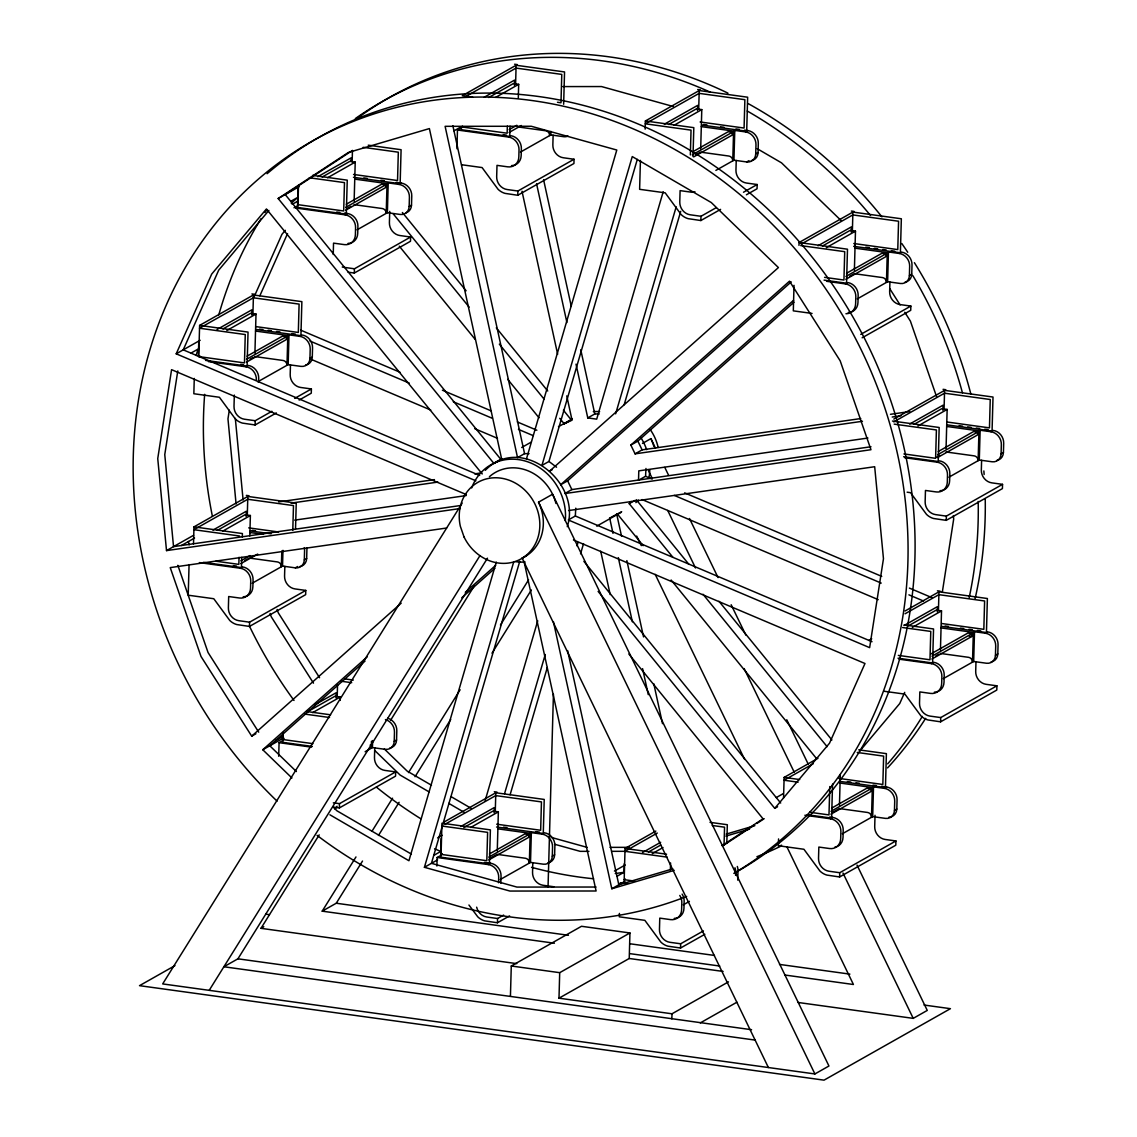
<?xml version="1.0" encoding="UTF-8"?>
<svg xmlns="http://www.w3.org/2000/svg" width="1137" height="1137" viewBox="0 0 1137 1137"><rect width="100%" height="100%" fill="white"/><g stroke="black" fill="none" stroke-linecap="round" stroke-linejoin="round"><path stroke-width="1.5" d="M189.069 564.592L188.216 595.205L213.784 598.73L229.773 620.489A16.145 14.355 60.5 0 0 236.78 624.554L249.472 626.43L305.654 594.665L305.768 590.416L295.009 588.923A11.74 10.432 60.5 0 1 284.563 576.104L284.833 566.382M194.271 378.436L193.844 393.743L219.413 397.268L235.402 419.027A16.145 14.355 60.5 0 0 242.408 423.092L255.086 424.968L276.348 412.944M198.35 356.037L198.79 340.716M193.503 543.884L193.986 526.872L247.823 496.428L296.245 503.108L295.535 528.634M256.095 326.632L298.32 332.459L299.102 304.105L253.366 297.795L199.529 328.238L245.265 334.548L244.469 362.902L198.733 356.592L199.615 325.409L253.452 294.966L301.873 301.646L300.921 335.671L255.953 329.46M234.321 395.065L234.009 406.406A11.74 10.432 60.5 0 0 244.455 419.226L255.214 420.718L271.914 411.267M239.04 557.286L238.841 564.378L215.973 561.209M241.74 557.372L241.456 567.576L203.409 562.332M242.309 536.962L242.408 533.551L193.986 526.872M246.118 516.369L246.26 511.266L212.932 530.112M251.746 314.906L251.888 309.804L217.039 329.503M247.297 515.217L247.823 496.428M252.926 313.741L253.452 294.966M249.813 535.925L250.382 515.502L245.009 514.763L217.352 530.396M254.915 353.166L256.01 314.039L250.637 313.3L222.98 328.934M249.472 626.43L249.586 622.181L305.768 590.416M255.086 424.968L255.214 420.718M258.596 381.819L258.696 378.28A11.74 10.432 60.5 0 0 248.25 365.446L245.919 366.768L208.426 361.594M247.07 356.165L282.402 336.182L286.439 336.737L286.353 339.579L246.416 362.163M281.805 550.99L281.365 566.752A4.406 3.908 60.5 0 0 277.442 561.934L249.202 558.04M305.555 365.062A9.537 8.485 60.5 0 0 312.291 357.046L312.547 347.837A11.74 10.432 60.5 0 0 302.101 335.003L299.756 336.339L288.997 334.846L287.817 335.514L286.993 365.275A4.406 3.908 60.5 0 0 283.07 360.472L254.83 356.563M252.172 583.253L282.53 566.084L282.971 550.322M257.801 381.776L288.158 364.622L288.997 334.846M278.693 756.276L279.077 742.674L282.587 740.684L282.772 733.877M290.461 364.92L290.191 374.642A11.74 10.432 60.5 0 0 300.637 387.461L311.396 388.953L311.268 393.203L299.13 400.068M298.008 188.785L297.524 205.797L294.014 207.787M283.212 732.455L282.928 742.376L312.334 746.441M298.505 185.175L297.88 207.502L346.302 214.182L347.254 180.158L312.661 175.382M292.792 530.382L293.474 505.581L247.738 499.271L193.901 529.7L239.637 536.024M282.53 566.084L295.322 567.846A9.537 8.485 60.5 0 0 304.318 559.845L304.574 550.621A11.74 10.432 60.5 0 0 304.29 547.636M288.158 364.622L300.95 366.384A9.537 8.485 60.5 0 0 309.946 358.368L310.202 349.158A11.74 10.432 60.5 0 0 299.756 336.339M299.926 566.524A9.537 8.485 60.5 0 0 306.663 558.523L306.919 549.299A11.74 10.432 60.5 0 0 306.862 547.807M333.226 254.475L333.539 243.133L344.298 244.611A11.74 10.432 60.5 0 0 355.384 234.762L355.583 227.67A11.74 10.432 60.5 0 0 345.136 214.85L295.719 208.028M336.012 697.862L336.154 692.76L314.949 704.741M351.006 161.269L351.106 157.872L317.777 176.718M337.206 696.697L337.547 684.303M352.143 161.824L352.442 151.178M340.19 700.392L340.29 696.995L334.918 696.256L307.26 711.89M354.133 201.235L355.227 162.108L349.855 161.369L322.197 177.002M339.366 807.924L339.494 803.66L395.676 771.895L395.548 776.159L339.366 807.924L333.141 807.057L336.936 810.809L411.395 854.114M354.303 273.036L354.431 268.787L410.613 237.022L410.5 241.271L354.303 273.036L348.078 272.169M346.288 204.234L381.62 184.251L385.656 184.805L385.585 187.648L345.634 210.231M371.472 741.225L371.273 748.231A4.406 3.908 60.5 0 0 370.179 745.062M405.866 212.889A9.537 8.485 60.5 0 0 411.509 205.115L411.765 195.905A11.74 10.432 60.5 0 0 401.318 183.085L398.973 184.407L388.214 182.915L387.049 183.583L386.21 213.344A4.406 3.908 60.5 0 0 382.288 208.54L354.048 204.646M365.119 751.713L372.439 747.577L372.638 740.571M357.018 229.859L387.376 212.69L388.214 182.915M374.741 747.876L374.471 757.583A11.74 10.432 60.5 0 0 384.903 770.417L395.676 771.895M389.721 211.368L389.408 222.71A11.74 10.432 60.5 0 0 399.854 235.53L410.613 237.022M372.439 747.577L385.216 749.34A9.537 8.485 60.5 0 0 394.226 741.324L394.482 732.114A11.74 10.432 60.5 0 0 385.429 719.579M387.376 212.69L400.167 214.452A9.537 8.485 60.5 0 0 409.164 206.451L409.419 197.227A11.74 10.432 60.5 0 0 398.973 184.407M389.835 748.018A9.537 8.485 60.5 0 0 396.557 740.002L396.813 730.793A11.74 10.432 60.5 0 0 387.774 718.257M436.906 866.024L437.148 857.511L440.659 855.536L441.128 838.523M456.946 148.734L457.472 130.016L460.982 128.026M441.952 823.202L441 857.227L489.436 863.907L490.388 829.882L443.686 823.444M462.574 126.221L461.409 126.889L461.324 129.717L509.76 136.412L510.044 126.207M507.344 126.108L507.145 133.2L461.409 126.889M494.083 812.699L494.225 807.597L460.911 826.443M514.407 85.204L514.549 80.102L484.263 97.228M495.277 811.548L495.803 792.759L544.225 799.439L543.273 833.464L496.571 827.025M515.601 84.039L516.113 65.264L564.549 71.944L563.639 104.263M497.267 850.959L498.361 811.832L492.975 811.093L463.797 827.594M518.301 97.953L518.685 84.337L513.299 83.598L488.725 97.498M468.941 905.024L477.753 916.82A16.145 14.355 60.5 0 0 484.746 920.885L497.437 922.761L497.565 918.511L503.634 915.072M498.56 882.71L498.702 877.394A11.74 10.432 60.5 0 0 488.256 864.575L437.148 857.511M517.761 195.266L517.875 191.016L574.057 159.251L573.943 163.501L517.761 195.266L505.07 193.389A16.145 14.355 60.5 0 1 498.077 189.31L482.088 167.565L461.636 164.737M500.848 883.165L501.047 876.073A11.74 10.432 60.5 0 0 490.601 863.253L484.447 862.4M510.442 995.913L511.28 965.995L581.504 926.285L629.941 932.965L629.23 958.491L558.992 998.187L559.702 972.675L629.941 932.965M489.422 853.958L524.754 833.975L528.79 834.544L528.705 837.372L488.768 859.956M547.906 862.855A9.537 8.485 60.5 0 0 554.629 854.853L554.884 845.63A11.74 10.432 60.5 0 0 544.452 832.81L542.107 834.132L531.349 832.639L530.169 833.307L529.345 863.082A4.406 3.908 60.5 0 0 525.422 858.264L497.182 854.37L489.493 858.705M549.754 132.077L549.668 135.573A4.406 3.908 60.5 0 0 545.746 130.769L517.491 126.861M500.152 879.583L530.51 862.414L531.349 832.639M520.476 152.074L550.834 134.919L550.933 131.409M532.812 862.713L532.542 872.434A11.74 10.432 60.5 0 0 542.974 885.254L553.747 886.746M553.122 135.218L552.852 144.939A11.74 10.432 60.5 0 0 563.298 157.759L574.057 159.251M548.034 887.301L553.435 694.153M530.51 862.414L543.287 864.177A9.537 8.485 60.5 0 0 552.298 856.175L552.554 846.951A11.74 10.432 60.5 0 0 542.107 834.132M619.395 913.409L619.295 916.82L644.864 920.345L660.853 942.09A16.145 14.355 60.5 0 0 667.845 946.155L680.537 948.031L704.841 934.301M640.429 160.388L639.619 189.31L665.188 192.835L681.177 214.595A16.145 14.355 60.5 0 0 688.169 218.659L700.861 220.535L720.602 209.379M616.979 876.272L624 872.292L624.227 863.793M655.822 831.076L625.052 848.472L624.114 882.497L627.567 882.98M645.148 129.121L645.375 120.977L699.227 90.534L747.649 97.213L746.696 131.238L701.728 125.042M670.375 870.032L670.574 862.94M690.344 154.93L691.04 130.13L645.304 123.805L699.141 93.362L744.877 99.686L744.081 128.04L700.108 121.972M693.001 156.579L693.812 127.657L645.375 120.977M671.853 1018.894L671.995 1013.792L728.476 981.856M697.507 110.474L697.649 105.371L664.335 124.217M698.701 109.323L699.227 90.534M700.69 148.734L701.785 109.607L696.398 108.868L668.755 124.501M680.537 948.031L680.665 943.781L703.433 930.905M700.861 220.535L700.989 216.286L716.168 207.701M692.845 151.733L728.177 131.75L732.214 132.318L732.129 135.147L693.726 156.863M751.33 160.63A9.537 8.485 60.5 0 0 758.052 152.628L758.308 143.404A11.74 10.432 60.5 0 0 747.862 130.584L745.531 131.906L734.772 130.414L733.592 131.082L732.768 160.857A4.406 3.908 60.5 0 0 728.845 156.039L700.591 152.145L695.986 154.746M715.869 170.408L733.933 160.189L734.772 130.414M736.236 160.488L735.952 170.209A11.74 10.432 60.5 0 0 746.398 183.029L757.171 184.521L757.043 188.77L746.412 194.782M724.056 844.905L724.553 827.182L712.245 825.49M726.799 843.427L727.325 824.723L710.028 822.335M735.568 875.305L735.653 872.235A11.74 10.432 60.5 0 0 734.957 867.773M733.933 160.189L746.711 161.951A9.537 8.485 60.5 0 0 755.721 153.95L755.977 144.726A11.74 10.432 60.5 0 0 745.531 131.906M737.728 880.123L737.998 870.914A11.74 10.432 60.5 0 0 737.288 866.451M778.561 838.935L778.362 845.743L803.93 849.268L819.933 871.027A16.145 14.355 60.5 0 0 826.926 875.092L839.618 876.968L895.8 845.203L895.913 840.954L885.154 839.461A11.74 10.432 60.5 0 1 874.708 826.642L875.021 815.3M794.024 285.344L793.313 310.856L812.06 313.442M783.549 797.961L784.132 777.41L817.972 758.28M798.984 245.365L799.069 242.522L852.906 212.079L901.343 218.773L900.39 252.784L853.688 246.345M829.783 786.562L828.987 814.916L809.643 812.244M832.554 784.089L831.602 818.114L807.398 814.774M851.201 232.019L851.343 226.917L818.015 245.763M852.38 230.868L852.906 212.079M839.447 805.167L840.3 774.553M854.384 270.293L855.479 231.166L850.092 230.413L822.435 246.047M839.618 876.968L839.731 872.719L895.913 840.954M831.588 808.165L866.92 788.183L870.956 788.751L870.885 791.579L830.934 814.163M846.525 273.278L881.871 253.309L885.894 253.864L885.822 256.692L845.885 279.276M888.949 817.148A9.537 8.485 60.5 0 0 896.809 809.061L897.065 799.837A11.74 10.432 60.5 0 0 886.618 787.017L884.273 788.339L873.514 786.847L872.349 787.515L871.51 817.29A4.406 3.908 60.5 0 0 867.602 812.472L839.348 808.578L831.659 812.912M905.009 282.175A9.537 8.485 60.5 0 0 911.746 274.173L912.002 264.949A11.74 10.432 60.5 0 0 901.556 252.13L899.211 253.452L888.452 251.973L887.286 252.627L886.448 282.402A4.406 3.908 60.5 0 0 882.539 277.584L854.285 273.69L849.68 276.291M842.318 833.791L872.676 816.622L873.514 786.847M857.27 298.903L887.627 281.734L888.452 251.973M889.916 282.033L889.646 291.754A11.74 10.432 60.5 0 0 900.092 304.588L910.851 306.066L910.737 310.316L862.144 337.788M872.676 816.622L885.467 818.384A9.537 8.485 60.5 0 0 894.464 810.383L894.72 801.159A11.74 10.432 60.5 0 0 884.273 788.339M887.627 281.734L900.405 283.497A9.537 8.485 60.5 0 0 909.401 275.495L909.657 266.285A11.74 10.432 60.5 0 0 899.211 253.452M937.258 611.763L937.4 606.661L904.071 625.506M942.886 410.301L943.028 405.198L909.699 424.044M938.437 610.612L938.963 591.823L987.385 598.517L986.447 632.542L941.464 626.331M944.065 409.149L944.591 390.361L993.013 397.04L992.061 431.065L947.093 424.868M940.441 650.037L941.521 610.91L936.149 610.157L908.491 625.791M946.055 448.561L947.149 409.434L941.777 408.695L914.12 424.328M940.612 721.824L940.725 717.575L996.907 685.81L996.794 690.06L940.612 721.824L927.92 719.948A16.145 14.355 60.5 0 1 920.927 715.884L904.924 694.138L884.472 691.31M946.24 520.362L946.354 516.113L1002.536 484.348L1002.422 488.597L946.24 520.362L933.548 518.486A16.145 14.355 60.5 0 1 926.541 514.421L910.552 492.676L907.141 492.193M931.928 659.019L971.879 636.436L971.95 633.607L967.914 633.053L931.047 653.889M938.21 451.56L973.542 431.577L977.578 432.145L977.507 434.974L937.556 457.557M991.066 661.919A9.537 8.485 60.5 0 0 997.803 653.917L998.059 644.707A11.74 10.432 60.5 0 0 987.612 631.874L985.267 633.195L974.508 631.717L973.343 632.371L972.505 662.146A4.406 3.908 60.5 0 0 968.582 657.328L940.342 653.434M996.694 460.457A9.537 8.485 60.5 0 0 1003.431 452.455L1003.687 443.231A11.74 10.432 60.5 0 0 993.241 430.411L990.895 431.733L980.137 430.241L978.971 430.909L978.133 460.684A4.406 3.908 60.5 0 0 974.21 455.866L945.97 451.972M943.312 678.647L973.67 661.478L974.508 631.717M948.94 477.185L979.298 460.016L980.137 430.241M975.972 661.777L975.702 671.498A11.74 10.432 60.5 0 0 986.149 684.332L996.907 685.81M981.601 460.314L981.33 470.036A11.74 10.432 60.5 0 0 991.777 482.855L1002.536 484.348M973.67 661.478L986.461 663.241A9.537 8.485 60.5 0 0 995.458 655.239L995.714 646.029A11.74 10.432 60.5 0 0 985.267 633.195M979.298 460.016L992.089 461.778A9.537 8.485 60.5 0 0 1001.086 453.777L1001.342 444.553A11.74 10.432 60.5 0 0 990.895 431.733M177.784 370.932L164.766 454.601L173.535 546.627L460.414 505.539M229.319 410.159L227.969 418.871L236.084 503.947M567.264 526.658C581.888 482.074 520.774 433.666 485.3 470.292M568.571 510.556L874.68 466.724L883.463 558.75L869.634 647.649L568.301 519.964L575.336 515.999L575.748 508.182M867.943 438.043L638.795 470.86L638.539 480.255L645.56 476.289L645.972 468.472M942.303 592.263L953.687 519.04L953.36 515.573M196.132 355.497L197.98 349.144L190.959 353.124M496.286 562.09L408.936 860.737L329.915 814.788M526.474 458.865L616.794 150.027L531.277 126.264L445.107 126.321L517.548 457.628L524.569 453.663L529.046 453.649M524.029 561.422L596.101 890.996L509.916 891.053L424.414 867.304L513.739 561.849M519.765 561.28L431.435 863.324L516.937 887.087L596.086 887.031M552.34 469.595L549.541 471.187L778.419 267.565L711.279 202.542L632.257 156.579L541.937 465.417L548.958 461.451L637.303 159.393M485.115 800.675L537.73 620.802M663.198 191.769L596.698 419.155L587.772 417.919L576.018 364.153M504.558 793.654L545.248 654.5M577.013 545.902L578.008 542.505M615.643 413.825L676.188 206.806M510.101 794.777L547.309 667.504M580.566 553.818L583.537 543.628M624.156 404.772L680.722 211.326M475.891 480.809L176.207 353.82L211.695 274.088L266.428 208.966L482.216 473.973M254.247 296.572L281.919 234.378L285.344 230.314M259.847 295.791L287.533 233.597M904.697 692.362L899.737 703.533L859.828 751.003M462.176 503.094L162.676 983.917L814.902 1073.953L828.944 1066.009L552.568 494.24L538.526 502.17A43.945 39.07 60.5 0 1 522.153 558.139L768.385 1067.529M209.194 990.341L479.999 555.581M755.11 1040.085L223.875 966.763L237.931 958.818L487.475 558.182M516.766 963.636L260.984 928.332L319.199 834.885M335.159 809.26L337.035 806.247M390.56 720.332L474.115 586.18M554.401 943.213L322.197 911.163L355.98 856.943M371.927 831.346L392.563 798.202M408.51 772.606L460.115 689.761M500.451 625.009L528.591 579.827M322.197 911.163L336.254 903.233L362.518 861.05M378.465 835.453L399.101 802.31M415.048 776.713L450.707 719.479M491.98 653.207L531.377 589.961M268.886 210.43L218.716 270.123L183.228 349.841L479.658 475.451M672.82 557.201L629.216 503.648L631.106 501.389M598.119 591.411L774.766 808.35L829.498 743.228L864.987 663.511L573.446 539.961M291.228 203.182L297.766 197.383L290.745 201.348M446.614 528.023L170.237 567.605L201.007 656.475L251.703 736.151L401.205 603.15M291.911 777.978L262.775 749.752L367.294 656.774M365.062 661.038L269.796 745.787L296.402 771.554M870.985 446.742L571.868 489.578L564.847 493.557L870.97 449.712L840.186 360.841L789.504 281.166L560.612 484.788L567.633 480.823L791.224 281.905M465.303 592.349L495.732 565.274M862.471 421.273L635.086 453.848L630.85 445.079L793.569 300.31M461.75 597.792L494.822 568.372M630.85 445.079L637.871 441.113L793.981 302.229M352.513 150.397L285.202 194.541L500.991 459.547L493.97 463.512L278.181 198.52L348.419 152.457L429.388 128.58L501.829 459.874M559.731 418.317L564.194 423.803L572.053 420.178L566.752 395.889M621.669 511.721L610.995 517.321M722.052 845.672L763.026 818.796L628.846 654.031M723.217 845.544L753.945 825.391M756.872 823.472L764.192 818.668M278.181 198.52L299.074 186.71M516.113 65.264L462.276 95.707L472.651 97.128M465.275 96.801L516.042 68.092L561.777 74.402L560.982 102.756L557.471 102.273M327.584 177.742L355.227 162.108M292.152 204.362L298.306 200.879M495.647 97.37L518.685 84.337M453.99 130.854L461.011 126.889M345.719 207.389L385.656 184.805M347.894 208.114L350.978 206.38M345.136 214.85L347.467 213.514A11.74 10.432 60.5 0 1 357.913 226.348L357.714 233.44A11.74 10.432 60.5 0 1 348.05 243.389M509.163 129.618L516.852 125.283M509.092 132.46L521.371 125.511M457.472 130.016L508.58 137.065L510.925 135.744A11.74 10.432 60.5 0 1 521.371 148.577L521.172 155.655A11.74 10.432 60.5 0 1 511.494 165.618M409.164 206.451L411.509 205.115M176.207 353.82L200.183 340.261M226.831 330.54L256.01 314.039M198.733 356.592L199.913 355.924M246.502 359.32L286.439 336.737M250.211 359.178L253.295 357.444M674.127 125.241L701.785 109.607M309.946 358.368L312.291 357.046M692.262 154.888L732.214 132.318M294.696 398.391L311.396 388.953M755.721 153.95L758.052 152.628M746.711 161.951L749.056 160.63M743.499 192.238L757.171 184.521M466.369 494.595L171.573 369.667L157.745 458.581L166.514 550.606L193.574 535.3M181.394 545.504L194.569 538.057M222.738 531.135L250.382 515.502M240.873 560.783L250.083 555.581M802.068 243.616L852.835 214.921L898.571 221.232L897.775 249.586L853.802 243.517M244.597 560.64L247.667 558.907M240.788 563.625L257.687 554.074M199.387 562.602L240.291 568.244L242.622 566.922A11.74 10.432 60.5 0 1 253.068 579.742L252.869 586.834A11.74 10.432 60.5 0 1 243.204 596.783M826.286 247.667L855.479 231.166M304.318 559.845L306.663 558.523M295.322 567.846L297.652 566.524M494.112 463.1L501.772 458.779M521.684 447.509L530.88 442.307M558.466 426.716L572.252 418.928M564.194 423.803L569.808 420.633M587.772 417.919L594.793 413.953L599.27 413.953M845.956 276.447L885.894 253.864M826.627 281.308L845.374 283.895L847.719 282.573A11.74 10.432 60.5 0 1 858.165 295.393L857.966 302.485A11.74 10.432 60.5 0 1 848.287 312.433M909.401 275.495L911.746 274.173M642.462 443.416L650.89 438.64L655.523 448.234M635.086 453.848L642.107 449.868L860.752 418.558M860.752 334.392L910.851 306.066M522.153 558.139L526.374 555.751M629.216 503.648L634.83 500.465M596.754 526.133L621.271 512.275M251.703 736.151L255.91 733.763M312.632 712.629L340.29 696.995M275.68 740.557L282.701 736.591M262.775 749.752L283.681 737.941M284.179 738.879L283.014 739.547L312.917 743.669M893.824 419.07L944.591 390.361M893.739 421.898L944.506 393.203L990.242 399.513L989.46 427.867L947.235 422.04M917.971 425.949L947.149 409.434M394.226 741.324L396.557 740.002M937.641 454.729L977.578 432.145M936.746 457.188L939.816 455.44M904.682 457.699L937.059 462.176L939.389 460.855A11.74 10.432 60.5 0 1 949.836 473.674L949.637 480.766A11.74 10.432 60.5 0 1 939.972 490.715M1001.086 453.777L1003.431 452.455M174.956 965.611L139.51 985.665L824.027 1080.15L950.433 1008.675L924.04 1005.037M443.501 822.335L495.803 792.759M444.951 824.297L495.718 795.602L541.454 801.912L540.658 830.266L496.684 824.197M260.984 928.332L263.798 926.74M437.589 837.926L442.194 835.311M470.704 827.466L498.361 811.832M433.751 855.394L440.772 851.428L434.59 848.799M442.25 853.731L441.085 854.384L486.821 860.709L487.617 832.355L441.881 826.03M424.414 867.304L437.603 859.842M905.123 610.967L938.963 591.823M905.038 613.795L938.878 594.665L984.614 600.976L983.832 629.329L941.607 623.502M868.924 640.401L871.724 638.809M488.839 857.127L528.79 834.544M488.256 864.575L490.601 863.253M912.343 627.411L941.521 610.91M552.298 856.175L554.629 854.853M932.013 656.191L971.95 633.607M935.737 656.035L938.807 654.301M899.054 659.176L931.43 663.638L933.775 662.317A11.74 10.432 60.5 0 1 944.207 675.136L944.023 682.228A11.74 10.432 60.5 0 1 934.344 692.177M497.437 922.761L509.589 915.896M657.285 833.051L624.98 851.315L667.192 857.142M642.49 852.565L660.668 842.29M995.458 655.239L997.803 653.917M614.421 871.07L625.179 865.001M648.431 852.011L660.725 845.061M652.268 853.617L663.027 847.534M813.282 763.723L784.047 780.238L798.117 782.185M625.35 879L624.185 879.668L634.744 881.118M553.406 621.626L611.805 888.75L624.995 881.289M776.258 797.577L783.279 793.612M774.766 808.35L777.58 806.758M831.019 811.335L870.956 788.751M804.882 815.243L830.436 818.782L832.781 817.46A11.74 10.432 60.5 0 1 843.213 830.28L843.029 837.372A11.74 10.432 60.5 0 1 834.743 847.221M683.252 904.853L689.406 901.385M894.464 810.383L896.809 809.061M700.293 1022.902L736.932 1002.194M798.117 1002.479L913.224 1018.368L927.266 1010.423L857.014 865.086M726.173 834.117L754.854 825.661M725.889 836.107L749.51 829.143M672.806 868.853L618.826 884.771L567.633 650.606M611.805 888.75L674.227 870.345M278.75 501.914L434.433 479.615M474.669 473.859L481.662 472.85M890.484 414.309L909.728 411.551M290.973 503.122L437.901 482.088M892.218 417.023L900.959 415.772M294.682 520.135L466.113 495.59M166.514 550.606L460.386 508.509M615.259 873.543L624 872.292M562.815 86.583L601.501 86.554L673.331 106.523M610.029 847.363L629.372 847.349M588.938 851.343L580.14 851.343L554.486 844.222M611.805 851.329L625.876 851.315M514.592 64.226L517.292 64.596M697.706 89.496L700.392 89.866M703.561 124.459L706.972 124.942M720.602 126.818L724.013 127.287M735.937 128.936L739.348 129.405M744.465 130.115L747.862 130.584M701.316 126.619L733.592 131.082M550.834 134.919L563.611 136.682A9.537 8.485 60.5 0 0 568.017 136.042M503.236 134.692L506.306 135.104M851.386 211.056L854.086 211.425M368.232 145.181L401.091 149.714L400.139 183.739L353.451 177.301M363.144 147.327L398.32 152.187L397.538 180.527L353.55 174.458M517.875 191.016L507.116 189.524A11.74 10.432 60.5 0 1 496.67 176.704L496.997 165.362L507.756 166.841A11.74 10.432 60.5 0 0 518.827 156.991L519.026 149.899A11.74 10.432 60.5 0 0 508.58 137.065M700.989 216.286L690.216 214.794A11.74 10.432 60.5 0 1 679.77 201.974L680.097 190.632L690.855 192.11A11.74 10.432 60.5 0 0 694.991 191.826M363.826 177.898L367.237 178.381M380.867 180.257L384.278 180.726M396.202 182.375L401.318 183.085M865.769 247.184L869.18 247.653M874.296 248.363L877.707 248.832M882.809 249.543L886.22 250.012M891.337 250.723L894.748 251.192M354.758 179.12L387.049 183.583M854.996 248.179L887.286 252.627M799.069 242.522L847.491 249.202L846.539 283.227L824.055 280.128M309.307 177.77L344.483 182.616L343.687 210.97L297.951 204.66M800.746 245.606L844.72 251.675L843.938 280.029L824.581 277.357M336.708 212.036L339.792 212.463M344.397 213.102L347.467 213.514M354.431 268.787L343.672 267.294A11.74 10.432 60.5 0 1 342.265 267.01M251.931 293.929L254.617 294.298M943.07 389.323L945.757 389.707M259.492 329.133L262.903 329.602M268.019 330.298L271.43 330.782M276.533 331.478L279.944 331.947M291.868 333.596L295.279 334.065M959.159 425.707L962.57 426.176M967.672 426.887L971.083 427.356M976.2 428.052L979.611 428.521M984.713 429.232L988.124 429.701M255.541 331.052L287.817 335.514M946.68 426.446L978.971 430.909M199.615 325.409L248.037 332.089L247.084 366.114L205.57 360.386M892.474 421.045L939.176 427.484L938.224 461.508L903.631 456.733M894.194 424.129L936.405 429.957L935.609 458.31L903.943 453.933M240.575 364.394L243.645 364.821M946.354 516.113L935.595 514.62A11.74 10.432 60.5 0 1 925.148 501.801L925.461 490.459L936.22 491.937A11.74 10.432 60.5 0 0 947.306 482.088L947.505 474.996A11.74 10.432 60.5 0 0 937.059 462.176M246.303 495.391L248.989 495.76M937.442 590.799L940.128 591.169M248.705 527.866L278.622 531.988M252.172 530.354L255.569 530.837M945.018 625.99L948.414 626.459M960.353 628.107L963.75 628.576M968.866 629.287L972.277 629.756M977.394 630.466L980.79 630.936M250.325 530.936L271.089 533.793M249.913 532.514L263.5 534.39M941.052 627.922L973.343 632.371M904.142 624.895L933.548 628.96L932.596 662.97L898.003 658.209M969.179 636.066L971.879 636.436M902.636 627.539L930.777 631.419L929.981 659.773L898.329 655.395M233.398 565.643L236.482 566.07M249.586 622.181L238.827 620.688A11.74 10.432 60.5 0 1 228.381 607.869L228.693 596.527L239.452 598.005A11.74 10.432 60.5 0 0 250.538 588.156L250.737 581.064A11.74 10.432 60.5 0 0 240.291 568.244M940.725 717.575L929.967 716.097A11.74 10.432 60.5 0 1 919.52 703.263L919.833 691.921L930.592 693.414A11.74 10.432 60.5 0 0 941.678 683.55L941.877 676.472A11.74 10.432 60.5 0 0 931.43 663.638M344.639 678.874L353.294 680.068M858.719 749.837L886.391 753.646L885.453 787.671L840.485 781.474M341.171 681.234L351.717 682.697M857.241 752.467L883.634 756.119L882.838 784.473L838.864 778.404M847.42 781.602L850.831 782.071M855.948 782.782L859.359 783.251M872.989 785.127L876.4 785.596M881.502 786.307L886.618 787.017M840.058 783.052L872.349 787.515M306.365 711.464L330.583 714.803M784.132 777.41L799.695 779.556M304.915 714.107L329.545 717.504M829.697 817.034L832.781 817.46M279.077 742.674L311.453 747.137M494.282 791.722L496.968 792.105M333.34 802.821L339.494 803.66M839.731 872.719L828.972 871.226A11.74 10.432 60.5 0 1 818.526 858.407L818.839 847.065L829.598 848.543A11.74 10.432 60.5 0 0 840.684 838.694L840.883 831.602A11.74 10.432 60.5 0 0 830.436 818.782M503.549 827.167L506.96 827.637M535.925 831.63L539.336 832.099M497.892 828.845L530.169 833.307M625.052 848.472L666.566 854.2M620.248 882.795L625.364 883.492M497.565 918.511L486.792 917.019A11.74 10.432 60.5 0 1 476.645 907.184M680.665 943.781L669.906 942.303A11.74 10.432 60.5 0 1 659.46 929.469L659.773 918.127L670.532 919.62A11.74 10.432 60.5 0 0 681.617 909.756L681.816 902.679A11.74 10.432 60.5 0 0 679.784 895.459M336.254 903.233L568.443 935.282M630.012 943.781L714.448 955.435M779.527 964.418L849.893 974.125M630.04 953.659L719.749 966.038M784.828 975.02L853.432 984.5L787.102 847.25M629.23 958.491L723.104 971.439M265.916 914.191L269.441 914.674M511.28 965.995L559.702 972.675M558.992 998.187L671.995 1013.792M237.931 958.818L751.571 1029.71M551.26 837.4L587.175 847.378M300.694 330.156L400.039 372.254M442.392 390.204L491.255 410.898M517.321 421.941L536.863 430.227M645.56 476.289L652.069 479.047M684.645 492.861L881.729 576.374M909.415 588.099L932.226 597.764M309.96 341.029L409.306 383.126M453.293 401.759L492.378 418.331M518.444 429.374L533.097 435.585M674.369 495.448L881.218 583.096M908.918 594.836L923.571 601.047M310.202 358.951L430.738 410.031M474.712 428.663L497.509 438.328M642.05 499.569L878.219 599.64M575.336 515.999L872.008 641.709M757.199 148.691L781.503 162.833L841.053 220.493M548.958 461.451L556.562 467.222M431.477 785.241L407.174 771.099L384.363 749.013M451.233 796.739L470.988 808.222M429.019 791.864L400.153 775.079L374.812 750.534M448.774 803.362L463.967 812.202M402.384 212.505L466.113 290.774M496.3 327.84L547.736 391M563.398 410.23L571.215 419.837M636.237 499.669L688.78 564.208M718.968 601.274L831.9 739.96M393.132 213.728L469.155 307.104M499.342 344.17L544.069 399.101M703.007 594.267L827.111 746.668M399.272 246.16L475.294 339.522M507.727 379.346L539.023 417.791M617.462 514.095L643.172 545.675M671.128 580.012L816.48 758.507M583.892 561.351L780.693 803.02M889.759 288.67L900.092 304.901M904.782 312.277L910.41 321.131L936.547 396.586M637.871 441.113L642.107 449.868M567.633 480.823L571.868 489.578M319.568 677.723L278.267 612.8L277.101 609.446M313.485 683.166L271.246 616.78L270.08 613.426M258.724 732.171L208.043 652.51L177.841 565.316M664.79 467.392L668.641 475.38M689.491 518.5L718.058 577.596M731.176 604.742L745.844 635.1M786.761 719.735L808.379 764.462M648.417 470.547L652.283 478.535M667.717 510.47L695.517 567.974M744.152 668.584L794.337 772.407M842.972 873.017L913.224 1018.368M636.677 536.053L641.311 545.632M655.196 574.356L744.664 759.473M538.526 502.17L814.902 1073.953M543.6 179.788L571.286 306.407M580.765 349.77L594.793 413.953M616.624 513.768L621.555 536.309M626.857 560.598L643.542 636.919M653.789 683.749L662.516 723.644M536.565 183.753L566.908 322.524M609.603 517.733L613.014 533.352M618.315 557.627L632.357 621.811M642.59 668.641L648.289 694.664M521.997 191.215L557.642 354.261M600.706 551.203L610.185 594.566M452.867 125.752L524.569 453.663M188.415 541.539L189.168 544.936M235.316 418.373L243.105 499.982M781.616 845.161A422.495 375.551 60.5 0 1 778.447 846.61M356.62 118.717A422.495 375.551 60.5 0 1 727.95 93.149M748.16 103.595A422.495 375.551 60.5 0 1 881.942 216.883M901.797 243.517A422.495 375.551 60.5 0 1 907.724 252.272M914.39 262.675A422.495 375.551 60.5 0 1 970.813 393.914M983.86 470.931A422.495 375.551 60.5 0 1 984.13 474.484M985.239 499.242A422.495 375.551 60.5 0 1 975.063 598.844M925.646 718.357A422.495 375.551 60.5 0 1 887.542 767.901M780.877 846.141A422.495 375.551 60.5 0 1 756.915 856.701M593.557 878.759A422.495 375.551 60.5 0 1 531.533 867.318M420.733 818.725A422.495 375.551 60.5 0 1 376.375 787.102M294.014 700.449A422.495 375.551 60.5 0 1 249.728 626.729M212.335 515.999A422.495 375.551 60.5 0 1 204.66 394.326M218.745 314.977A422.495 375.551 60.5 0 1 261.126 218.588M264.964 212.576A422.495 375.551 60.5 0 1 266.925 209.606M355.341 118.575A422.495 375.551 60.5 0 1 709.943 91.998M747.279 111.028A422.495 375.551 60.5 0 1 870.501 215.447M912.869 275.694A422.495 375.551 60.5 0 1 962.428 392.762M978.19 501.445A422.495 375.551 60.5 0 1 969.165 597.707M922.334 716.381A422.495 375.551 60.5 0 1 887.656 763.893M686.691 896.411A422.495 375.551 60.5 0 1 317.081 835.382M277.073 801.144A422.495 375.551 60.5 0 1 245.834 190.547A422.495 375.551 60.5 0 1 820.516 281.45A422.495 375.551 60.5 0 1 733.834 873.387M267.096 173.705A422.495 375.551 60.5 0 1 835.894 289.565A422.495 375.551 60.5 0 1 734.744 872.932M489.436 476.687A43.945 39.07 60.5 0 1 555.936 503.449M650.89 438.64A43.945 39.07 60.5 0 1 653.832 446.301M650.222 429.587A43.945 39.07 60.5 0 1 658.138 447.452M525.152 562.005A52.828 46.958 60.5 0 1 515.658 561.678M471.684 487.929A52.828 46.958 60.5 0 1 527.923 461.892A52.828 46.958 60.5 0 1 565.316 520.632M593.301 411.637A52.828 46.958 60.5 0 1 599.625 411.637M640.643 437.233A52.828 46.958 60.5 0 1 646.655 449.641M649.795 469.68A52.828 46.958 60.5 0 1 648.914 477.91M638.326 500.053A52.828 46.958 60.5 0 1 635.881 502.625M674.284 918.383A11.74 10.432 60.5 0 0 683.948 908.435L684.147 901.343A11.74 10.432 60.5 0 0 682.115 894.137M845.956 313.755A11.74 10.432 60.5 0 0 855.621 303.806L855.82 296.714A11.74 10.432 60.5 0 0 845.374 283.895M245.919 366.768A11.74 10.432 60.5 0 1 256.365 379.602M464.052 536.991L460.314 526.189A43.945 39.07 60.5 0 1 507.699 479.729A43.945 39.07 60.5 0 1 531.846 549.484A43.945 39.07 60.5 0 1 464.052 536.991"/></g></svg>
